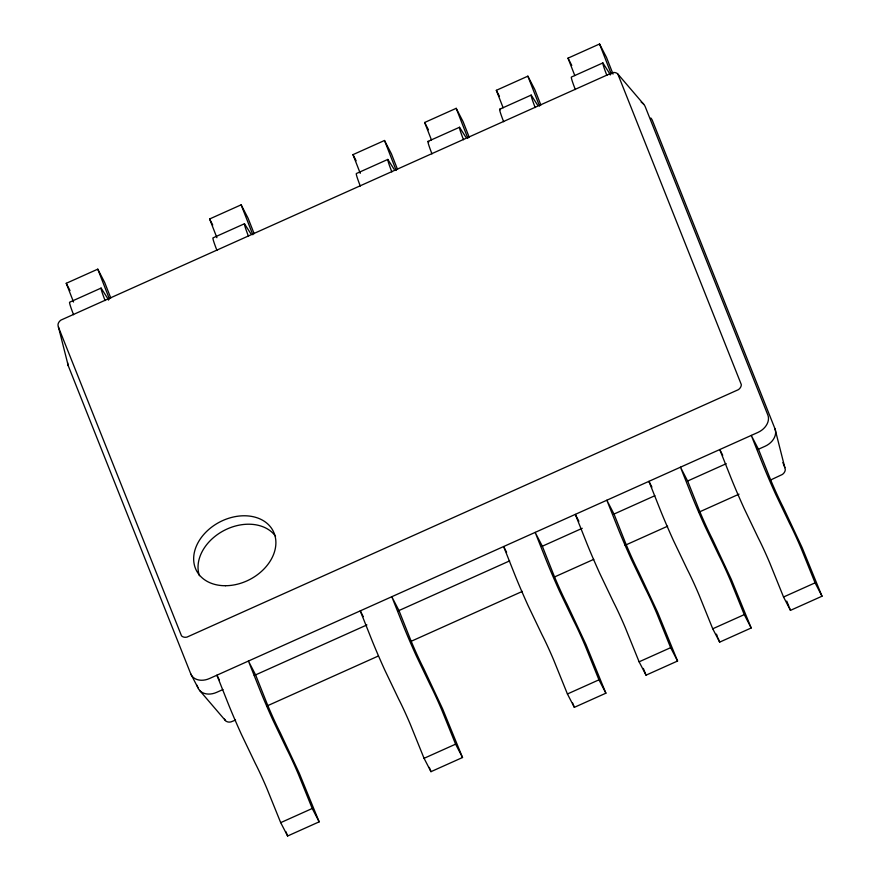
<?xml version="1.0" encoding="UTF-8"?>
<svg xmlns="http://www.w3.org/2000/svg" width="880" height="880" viewBox="0 0 880 880"><rect width="100%" height="100%" fill="white"/><g stroke="black" fill="none" stroke-linecap="round" stroke-linejoin="round"><path stroke-width="1.32" d="M73.535 302.016L66.242 283.305L97.779 269.159L104.698 282.513L110.781 298.012M216.898 237.688L209.605 218.977L241.142 204.831L248.061 218.185L254.144 233.684M360.261 173.349L352.968 154.649L384.505 140.492L391.424 153.857L397.507 169.345M431.453 139.942L424.644 122.485L456.192 108.328L463.111 121.682L469.183 137.181M503.14 107.778L496.331 90.321L527.868 76.164L534.787 89.518L540.87 105.017M574.816 75.614L568.007 58.157L599.555 44L606.474 57.354L613.041 74.096M73.568 314.721A47.201 2.332 65.8 0 1 69.564 302.236L101.101 288.079L107.393 297.968A23.595 1.166 65.8 0 0 108.548 300.113M216.931 250.382A47.201 2.332 65.8 0 1 212.927 237.908L244.464 223.751L250.756 233.629M360.294 186.054A47.201 2.332 65.8 0 1 356.29 173.569L387.827 159.423L394.119 169.301M431.97 153.89A47.201 2.332 65.8 0 1 427.977 141.405L459.514 127.259L465.806 137.137M503.657 121.726A47.201 2.332 65.8 0 1 499.653 109.241L531.19 95.084L537.482 104.973M575.333 89.562A47.201 2.332 65.8 0 1 571.34 77.077L602.877 62.92L609.169 72.809A23.595 1.166 65.8 0 0 610.313 74.965M222.937 689.535L216.678 692.34A15.73 11.814 -27.4 0 1 197.967 687.775L190.795 673.937L68.255 365.75L57.992 325.215A6.512 4.895 -27.4 0 1 60.907 320.111L612.337 72.677A6.512 4.895 -27.4 0 1 617.815 74.008L643.665 104.192M254.243 675.488L366.916 624.932M398.211 610.885L509.641 560.89M542.19 546.282L582.252 528.297M613.558 514.261L654.874 495.715M687.423 481.107L726.231 463.694M757.526 449.647L765.039 446.281A15.73 11.814 -27.4 0 0 775.005 428.846L652.454 120.648A15.73 11.814 -27.4 0 0 650.837 118.019M235.587 720.071L230.912 721.919A6.512 4.895 -27.4 0 1 225.434 720.577L199.584 690.404M266.893 706.024L378.356 656.007M410.916 641.399L522.368 591.382M553.674 577.335L593.758 559.35M625.064 545.303L667.645 526.196M698.951 512.149L739.024 494.164M770.33 480.117L782.353 474.474A6.512 4.895 -27.4 0 0 785.268 469.37L775.005 428.846M280.698 822.646L312.235 808.489L319.165 821.843L287.617 836L280.698 822.646L267.091 788.986A23.595 1.166 65.8 0 0 255.299 763.4L241.318 734.173A47.201 2.332 65.8 0 1 227.832 702.724L216.898 675.202L219.285 679.811M424.061 758.318L455.598 744.161L462.528 757.515L430.98 771.672L424.061 758.318L410.454 724.658A23.595 1.166 65.8 0 0 398.662 699.072L384.681 669.834A47.201 2.332 65.8 0 1 371.195 638.385L360.261 610.874L363.242 616.638M567.424 693.979L598.961 679.833L605.891 693.187L574.343 707.344L567.424 693.979L553.817 660.33A23.595 1.166 65.8 0 0 542.025 634.733L528.044 605.506A47.201 2.332 65.8 0 1 514.558 574.057L503.624 546.546L506.605 552.299M639.111 661.815L670.648 647.669L677.567 661.023L646.03 675.169L639.111 661.815L625.504 628.166A23.595 1.166 65.8 0 0 613.712 602.569L599.731 573.342A47.201 2.332 65.8 0 1 586.245 541.893L575.3 514.382L578.886 521.29M712.734 628.782L744.271 614.625L751.19 627.979L719.653 642.136L712.734 628.782L699.127 595.133A23.595 1.166 65.8 0 0 687.335 569.536L673.354 540.309A47.201 2.332 65.8 0 1 659.868 508.86L648.923 481.338L651.915 487.102M783.541 597.003L815.089 582.846L822.008 596.211L790.471 610.357L783.541 597.003L769.934 563.354A23.595 1.166 65.8 0 0 758.153 537.757L744.172 508.53A47.201 2.332 65.8 0 1 730.686 477.081L719.741 449.559L722.733 455.323M499.653 109.241L500.533 109.725M427.977 141.405L428.857 141.889M617.815 74.008L741.301 384.56A6.512 4.895 -27.4 0 1 738.386 389.664L186.956 637.109A6.512 4.895 -27.4 0 1 181.478 635.767L58.355 326.942M224.532 719.103L225.434 720.577M568.007 58.157L571.791 65.439M496.331 90.321L499.477 96.393M424.644 122.485L428.428 129.767M352.968 154.649L356.114 160.721M209.605 218.977L212.751 225.049M66.242 283.305L70.015 290.598M815.089 582.846L801.482 549.197A23.595 1.166 65.8 0 0 789.69 523.6L775.709 494.373A47.201 2.332 65.8 0 1 762.223 462.924L751.278 435.413L758.45 449.24L769.395 476.751A23.595 1.166 65.8 0 0 783.123 507.089L802.109 547.558L822.008 596.211M786.753 601.106L788.766 606.089M744.271 614.625L730.664 580.976A23.595 1.166 65.8 0 0 718.872 555.379L704.891 526.152A47.201 2.332 65.8 0 1 691.405 494.703L680.471 467.192L687.632 481.019L698.577 508.53A23.595 1.166 65.8 0 0 712.305 538.868L731.291 579.337L751.19 627.979M716.441 634.128L717.453 636.614M670.648 647.669L657.041 614.009A23.595 1.166 65.8 0 0 645.249 588.423L631.268 559.196A47.201 2.332 65.8 0 1 617.782 527.747L606.837 500.225L614.009 514.052L624.954 541.574A23.595 1.166 65.8 0 0 638.682 571.912L657.668 612.37L677.567 661.023M643.324 668.404L646.03 675.169M598.961 679.833L585.354 646.173A23.595 1.166 65.8 0 0 573.573 620.587L559.581 591.36A47.201 2.332 65.8 0 1 546.106 559.911L535.161 532.389L542.333 546.216L553.267 573.738A23.595 1.166 65.8 0 0 567.006 604.076L585.981 644.534L605.891 693.187M455.598 744.161L441.991 710.512A23.595 1.166 65.8 0 0 430.21 684.915L416.218 655.688A47.201 2.332 65.8 0 1 402.743 624.239L391.798 596.717L398.97 610.544L409.904 638.066A23.595 1.166 65.8 0 0 423.643 668.404L442.618 708.862L462.528 757.515M312.235 808.489L298.628 774.84A23.595 1.166 65.8 0 0 286.847 749.243L272.855 720.016A47.201 2.332 65.8 0 1 259.38 688.567L248.435 661.056L255.607 674.883L266.541 702.394A23.595 1.166 65.8 0 0 280.28 732.732L299.255 773.19L319.165 821.843M782.87 462.55L784.905 467.654M789.195 607.156L790.471 610.357M717.959 637.868L719.653 642.136M572.649 703.065L574.343 707.344M429.286 767.393L430.98 771.672M285.923 831.732L287.617 836M196.955 685.223L197.967 687.775M599.555 44L611.226 73.931M527.868 76.164L539.539 106.095M456.192 108.328L467.863 138.259M384.505 140.492L396.176 170.423M241.142 204.831L252.813 234.751M97.779 269.159L109.45 299.09M105.105 300.564A47.201 2.332 65.8 0 1 101.101 288.079M535.194 107.569A47.201 2.332 65.8 0 1 531.19 95.084M190.795 673.937A15.73 11.814 -27.4 0 0 209.517 678.513L757.878 432.454A15.73 11.814 -27.4 0 0 767.833 415.008L645.282 106.821A15.73 11.814 -27.4 0 0 641.179 102.179M199.397 575.696A43.153 32.428 -27.4 0 1 224.224 530.398A43.153 32.428 -27.4 0 1 275.55 536.217M68.255 365.75A15.73 11.814 -27.4 0 1 67.606 362.681M248.468 236.236A47.201 2.332 65.8 0 1 244.464 223.751M391.831 171.897A47.201 2.332 65.8 0 1 387.827 159.423M463.507 139.733A47.201 2.332 65.8 0 1 459.514 127.259M606.87 75.405A47.201 2.332 65.8 0 1 602.877 62.92M225.5 585.728A43.153 32.428 -27.4 0 0 274.098 533.104A43.153 32.428 -27.4 0 0 204.71 533.423A43.153 32.428 -27.4 0 0 225.5 585.728"/></g></svg>
